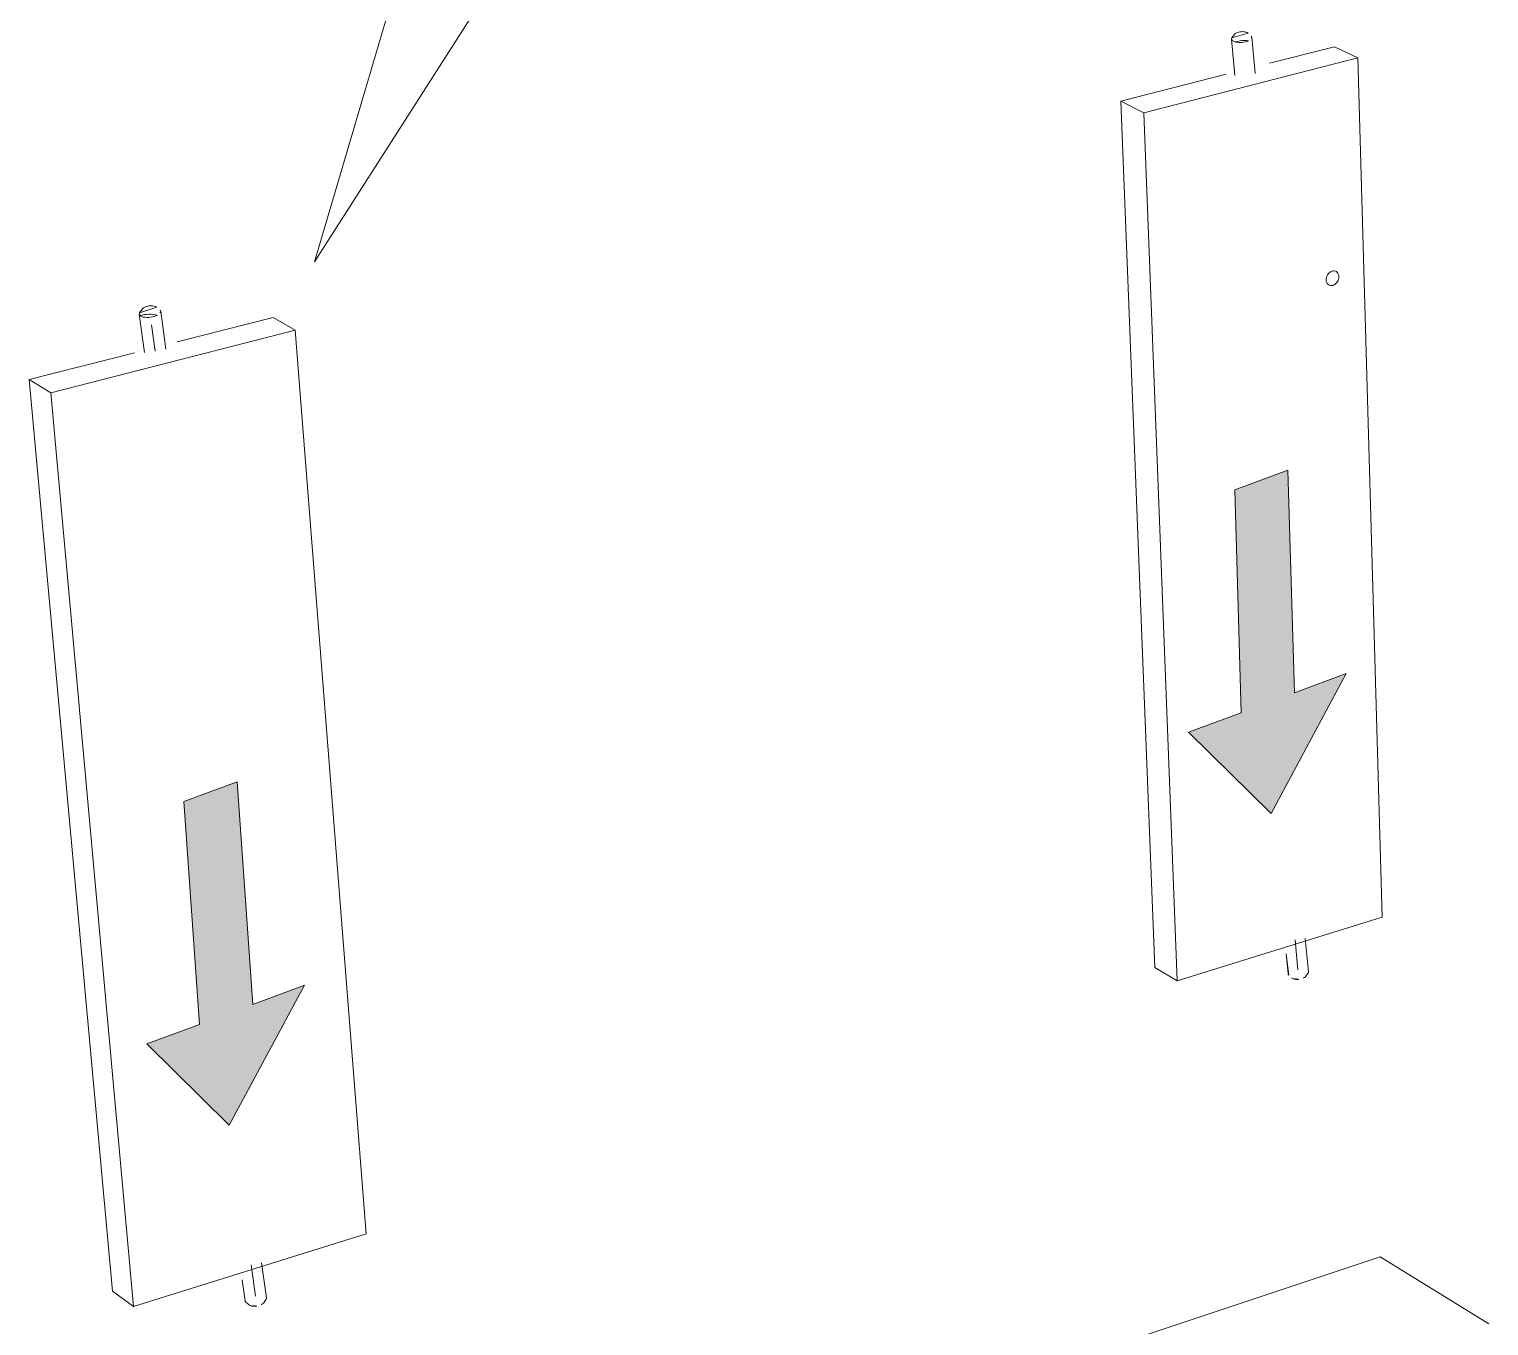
# Model space of a CAD drawing. Header units: metres. Extents: x -30.9 to 24.7, y -10.3 to 6.8.
# Drawn here: x 20.914 to 21.872, y 3.466 to 4.318 of the extents above; entities that cross this region are included whole.
import ezdxf

# ---------------------------------------------------------------- set-up
doc = ezdxf.new("R2010")
doc.units = ezdxf.units.M
doc.header["$MEASUREMENT"] = 0
doc.layers.add('PDF_Working_Num_Penna__7_Num_Penna__7', color=7, linetype='Continuous', lineweight=18)

msp = doc.modelspace()

# ---------------------------------------------------------------- hatches: boundary and pattern name
at = {"layer": 'PDF_Working_Num_Penna__7_Num_Penna__7', "linetype": 'Continuous', "lineweight": 18}
for points in [[(21.74471, 3.88206), (21.7404, 4.02833), (21.70549, 4.01535), (21.70967, 3.86895), (21.67513, 3.85617), (21.72933, 3.80286), (21.77878, 3.89475)], [(21.06045, 3.67738), (21.05016, 3.82365), (21.01526, 3.81067), (21.02541, 3.66427), (20.99087, 3.65148), (21.04507, 3.59818), (21.09452, 3.69006)]]:
    msp.add_hatch(color=7, dxfattribs=at).paths.add_polyline_path(points)

# ---------------------------------------------------------------- linework, layer by layer
at = {"layer": 'PDF_Working_Num_Penna__7_Num_Penna__7', "color": 7, "linetype": 'Continuous', "lineweight": 18, "flags": 128}
for points in [[(20.98513, 4.40805), (21.17269, 4.40805), (21.1011, 4.16515), (21.25619, 4.40805), (21.43408, 4.40805), (21.43408, 4.80829), (20.98513, 4.80829)], [(21.77385, 4.15547), (21.7738, 4.15465), (21.77364, 4.15383), (21.77339, 4.153), (21.77297, 4.15224), (21.77251, 4.1515), (21.77189, 4.15089), (21.77127, 4.15033), (21.7706, 4.14997), (21.76989, 4.14966), (21.76915, 4.14956), (21.76844, 4.1496), (21.76777, 4.14975), (21.76719, 4.15007), (21.76663, 4.15049), (21.76623, 4.15104), (21.76591, 4.15171), (21.76565, 4.15248), (21.7656, 4.15326), (21.76565, 4.15408), (21.76581, 4.15496), (21.76607, 4.15579), (21.76648, 4.15655), (21.76694, 4.15728), (21.76756, 4.1579), (21.76819, 4.15841), (21.76885, 4.15883), (21.76957, 4.15908), (21.7703, 4.15919), (21.77102, 4.15919), (21.77169, 4.15903), (21.7723, 4.15872), (21.77281, 4.15826), (21.77323, 4.15769), (21.77353, 4.15703), (21.7738, 4.1563)], [(21.74471, 3.88206), (21.77878, 3.89475), (21.72933, 3.80286), (21.67513, 3.85617), (21.70967, 3.86895), (21.70549, 4.01535), (21.7404, 4.02833)], [(21.06045, 3.67738), (21.09452, 3.69006), (21.04507, 3.59818), (20.99087, 3.65148), (21.02541, 3.66427), (21.01526, 3.81067), (21.05016, 3.82365)]]:
    msp.add_lwpolyline(points, close=True, dxfattribs=at)
for points in [[(21.70359, 4.31232), (21.70523, 4.31449, -0.117994), (21.70658, 4.31553, -0.081143), (21.70964, 4.31633, -0.082324), (21.7128, 4.31611, -0.12698), (21.71436, 4.31533)], [(21.70589, 4.30956, 0.080329), (21.71031, 4.30927, 0.080499), (21.71458, 4.31039, 0.120194)], [(20.98619, 4.13169), (20.98782, 4.13406, -0.117366), (20.9892, 4.13521, -0.081717), (20.99238, 4.13619, -0.084241), (20.99574, 4.13611, -0.122203), (20.9974, 4.13536)], [(20.98647, 4.12992, 0.119801), (20.98874, 4.1289, 0.081881), (20.9934, 4.12878, 0.081023), (20.99786, 4.13016, 0.122741)], [(21.73931, 3.71061), (21.74053, 3.69751, 0.218739), (21.74093, 3.69672)], [(21.74445, 3.69412, 0.084752), (21.74762, 3.69389, 0.085657)], [(21.05975, 3.47933, 0.08428), (21.0631, 3.47925, 0.087511)]]:
    msp.add_lwpolyline(points, format="xyb", close=True, dxfattribs=at)
for points in [[(21.70335, 4.31145), (21.70561, 4.28747)], [(21.71673, 4.31271), (21.71897, 4.28893)], [(21.72829, 4.2956), (21.77101, 4.30649)], [(21.78639, 4.2991), (21.77102, 4.30649)], [(21.78639, 4.2991), (21.64589, 4.26312), (21.66774, 3.69286)], [(21.80241, 3.73482), (21.78639, 4.2991)], [(21.69985, 4.28836), (21.63064, 4.27072), (21.65311, 3.70162)], [(21.64589, 4.26312), (21.63064, 4.27072)], [(21.00003, 4.13271), (21.00347, 4.10773)], [(20.91365, 4.08779), (20.9684, 3.4891), (20.9821, 3.47914), (21.13501, 3.52681), (21.08829, 4.12025), (21.07382, 4.12867), (21.01092, 4.11262)], [(20.98597, 4.13077), (20.98944, 4.10559)], [(20.99409, 4.12379), (20.99648, 4.10642)], [(21.08829, 4.12025), (20.92782, 4.07916)], [(20.98282, 4.10544), (20.91366, 4.08779)], [(20.91365, 4.08779), (20.92782, 4.07916), (20.9821, 3.47914)], [(21.65311, 3.70162), (21.66775, 3.69286), (21.80241, 3.73482)], [(21.74519, 3.7198), (21.74704, 3.70007)], [(21.80093, 3.51164), (21.05115, 3.26164)], [(21.87237, 3.46767), (21.80093, 3.51164)], [(21.05936, 3.50644), (21.0622, 3.48572)]]:
    msp.add_lwpolyline(points, dxfattribs=at)
for points in [[(21.75186, 3.72075), (21.75392, 3.69877, -0.19624), (21.75368, 3.69792), (21.75206, 3.69574)], [(21.06635, 3.50775), (21.06952, 3.48467, -0.192333), (21.0693, 3.48376), (21.0677, 3.4814)], [(21.05357, 3.49649), (21.05546, 3.48273, 0.220114), (21.05591, 3.48191), (21.0581, 3.48007)]]:
    msp.add_lwpolyline(points, format="xyb", dxfattribs=at)
at = {"layer": 'PDF_Working_Num_Penna__7_Num_Penna__7', "color": 7, "linetype": 'Continuous', "lineweight": 18}
for points in [[(21.70589, 4.30957), (21.70669, 4.30957), (21.70297, 4.31062), (21.70378, 4.31062)], [(21.70378, 4.31063), (21.70409, 4.31063), (21.70303, 4.31144), (21.70335, 4.31144)], [(21.70335, 4.31144), (21.70365, 4.31144), (21.70327, 4.31232), (21.7036, 4.31232)], [(21.71673, 4.31271), (21.71706, 4.31271), (21.71614, 4.3118), (21.71647, 4.3118)], [(21.71635, 4.3135), (21.71665, 4.3135), (21.71642, 4.31271), (21.71673, 4.31271)], [(21.00003, 4.1327), (21.00038, 4.1327), (20.99944, 4.13174), (20.99979, 4.13174)], [(20.99958, 4.13352), (20.9999, 4.13352), (20.99971, 4.1327), (21.00003, 4.1327)], [(20.98647, 4.12992), (20.98681, 4.12992), (20.98563, 4.13077), (20.98597, 4.13077)], [(20.98597, 4.13077), (20.98628, 4.13077), (20.98585, 4.13169), (20.98619, 4.13169)], [(21.74445, 3.69411), (21.74502, 3.69411), (21.74238, 3.69485), (21.74294, 3.69485)], [(21.74294, 3.69485), (21.74295, 3.69485), (21.74288, 3.69488), (21.74291, 3.69488)], [(21.75203, 3.69571), (21.75259, 3.69571), (21.75012, 3.6947), (21.75069, 3.6947)], [(21.75207, 3.69575), (21.75208, 3.69575), (21.75203, 3.6957), (21.75203, 3.6957)], [(21.06767, 3.48135), (21.06826, 3.48135), (21.06568, 3.48023), (21.06629, 3.48023)], [(21.0677, 3.4814), (21.06772, 3.4814), (21.06767, 3.48135), (21.06767, 3.48135)], [(21.05975, 3.47933), (21.06035, 3.47933), (21.05752, 3.48004), (21.05812, 3.48004)], [(21.05811, 3.48004), (21.05813, 3.48004), (21.05808, 3.48007), (21.0581, 3.48007)]]:
    msp.add_open_spline(points, degree=3, dxfattribs=at)

doc.saveas('drawing.dxf')
